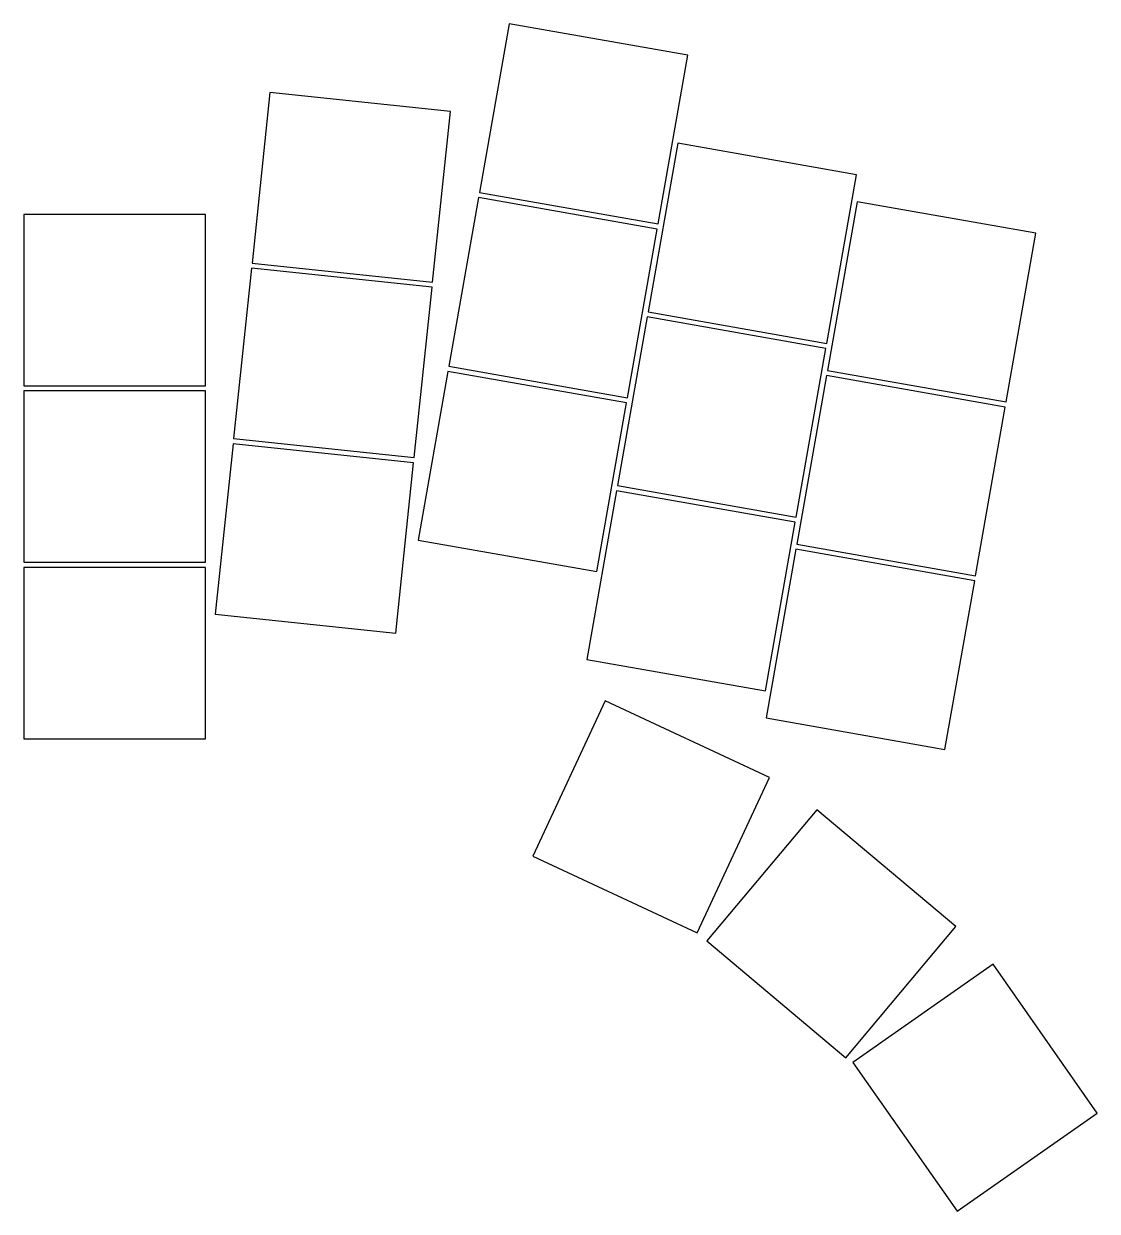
# Model space of a CAD drawing. Header units: millimetres. Extents: x -9 to 95, y -43 to 72.
import ezdxf

# ---------------------------------------------------------------- set-up
doc = ezdxf.new("R2010")
doc.units = ezdxf.units.MM

msp = doc.modelspace()

# ---------------------------------------------------------------- linework, layer by layer
for p, q in [((38.02, 71.67), (35.16, 55.42)), ((55.26, 68.63), (38.02, 71.67)), ((52.39, 52.38), (55.26, 68.63)), ((14.97, 65.03), (13.25, 48.62)), ((32.38, 63.2), (14.97, 65.03)), ((30.65, 46.79), (32.38, 63.2)), ((54.27, 60.17), (51.41, 43.92)), ((71.51, 57.13), (54.27, 60.17)), ((68.64, 40.88), (71.51, 57.13)), ((35.07, 54.93), (32.21, 38.68)), ((52.3, 51.89), (35.07, 54.93)), ((35.16, 55.42), (52.39, 52.38)), ((71.56, 54.53), (68.69, 38.28)), ((88.79, 51.5), (71.56, 54.53)), ((8.75, 53.3), (-8.75, 53.3)), ((-8.75, 53.3), (-8.75, 36.8)), ((8.75, 36.8), (8.75, 53.3)), ((49.44, 35.64), (52.3, 51.89)), ((85.93, 35.25), (88.79, 51.5)), ((13.2, 48.13), (11.47, 31.72)), ((30.6, 46.3), (13.2, 48.13)), ((13.25, 48.62), (30.65, 46.79)), ((28.88, 29.89), (30.6, 46.3)), ((51.41, 43.92), (68.64, 40.88)), ((51.32, 43.43), (48.46, 27.18)), ((68.56, 40.39), (51.32, 43.43)), ((65.69, 24.14), (68.56, 40.39)), ((32.12, 38.18), (29.25, 21.93)), ((49.35, 35.15), (32.12, 38.18)), ((32.21, 38.68), (49.44, 35.64)), ((68.6, 37.79), (65.74, 21.54)), ((85.84, 34.75), (68.6, 37.79)), ((68.69, 38.28), (85.93, 35.25)), ((-8.75, 36.8), (8.75, 36.8)), ((8.75, 36.3), (-8.75, 36.3)), ((-8.75, 36.3), (-8.75, 19.8)), ((8.75, 19.8), (8.75, 36.3)), ((46.49, 18.9), (49.35, 35.15)), ((82.97, 18.5), (85.84, 34.75)), ((11.42, 31.22), (9.7, 14.81)), ((28.82, 29.39), (11.42, 31.22)), ((11.47, 31.72), (28.88, 29.89)), ((27.1, 12.98), (28.82, 29.39)), ((48.37, 26.69), (45.5, 10.44)), ((65.6, 23.65), (48.37, 26.69)), ((48.46, 27.18), (65.69, 24.14)), ((62.74, 7.4), (65.6, 23.65)), ((29.25, 21.93), (46.49, 18.9)), ((65.65, 21.05), (62.79, 4.8)), ((82.89, 18.01), (65.65, 21.05)), ((65.74, 21.54), (82.97, 18.5)), ((-8.75, 19.8), (8.75, 19.8)), ((8.75, 19.3), (-8.75, 19.3)), ((-8.75, 19.3), (-8.75, 2.8)), ((8.75, 2.8), (8.75, 19.3)), ((80.02, 1.76), (82.89, 18.01)), ((9.7, 14.81), (27.1, 12.98)), ((45.5, 10.44), (62.74, 7.4)), ((47.27, 6.45), (40.3, -8.5)), ((63.13, -0.94), (47.27, 6.45)), ((62.79, 4.8), (80.02, 1.76)), ((-8.75, 2.8), (8.75, 2.8)), ((56.16, -15.9), (63.13, -0.94)), ((67.68, -4.04), (57.07, -16.68)), ((81.08, -15.28), (67.68, -4.04)), ((40.3, -8.5), (56.16, -15.9)), ((70.48, -27.92), (81.08, -15.28)), ((57.07, -16.68), (70.48, -27.92)), ((84.66, -18.91), (71.15, -28.38)), ((94.7, -33.25), (84.66, -18.91)), ((71.15, -28.38), (81.19, -42.71)), ((81.19, -42.71), (94.7, -33.25))]:
    msp.add_line(p, q)

doc.saveas('drawing.dxf')
